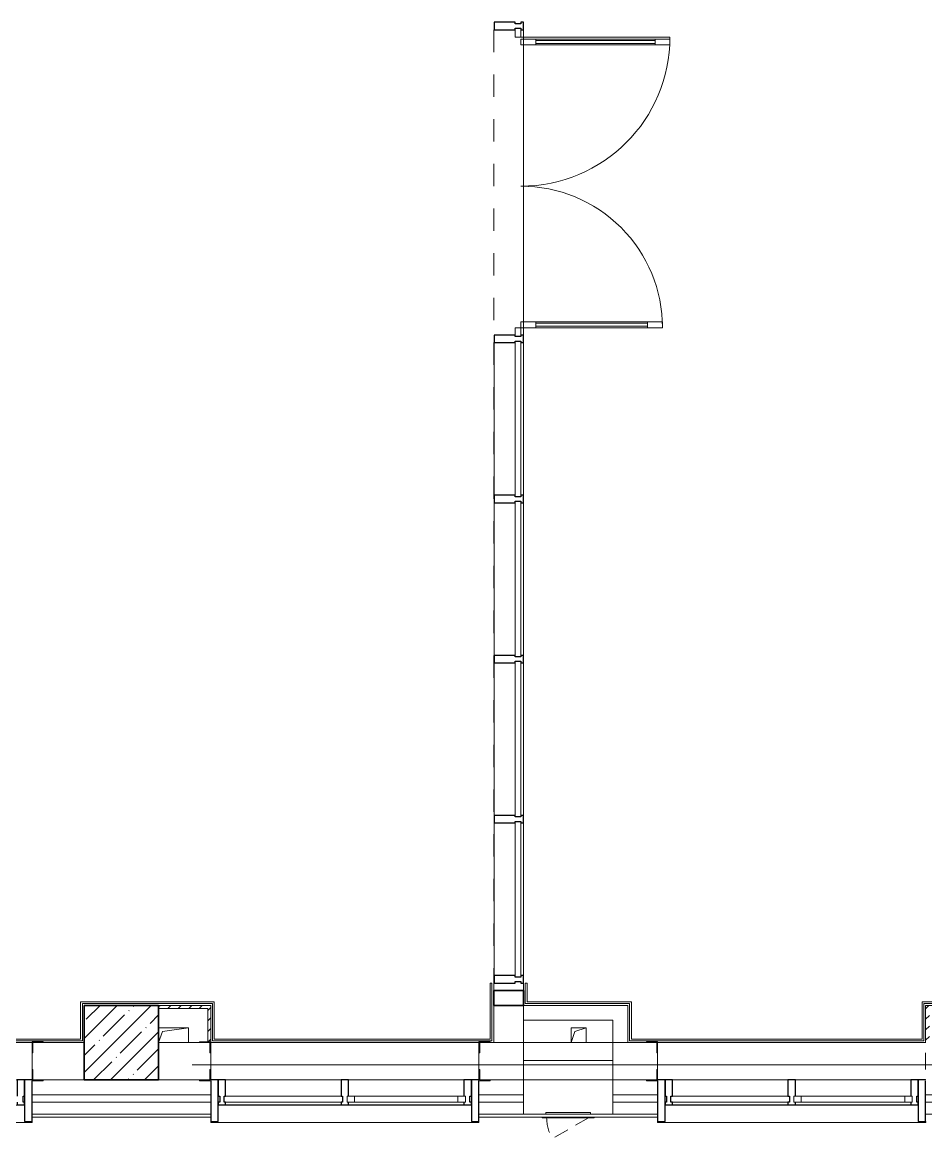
# Model space of a CAD drawing. Header units: millimetres. Extents: x 5993 to 95364, y 94667 to 143522.
# Drawn here: x 45400 to 45894, y 113910 to 114520 of the extents above; entities that cross this region are included whole.
import ezdxf

# ---------------------------------------------------------------- set-up
doc = ezdxf.new("R2010")
doc.units = ezdxf.units.MM
for name, pattern in [('200_ШТРИХ__ш1_п0_6_', [160, 100, -60]), ('50_200_ШТРИХ_1Т_ш5_п1_п1_', [1400, 1000, -200, 0, -200]), ('Штрих короткий', [300, 150, -150])]:
    doc.linetypes.add(name, pattern=pattern)
for name, color, linetype, lineweight in [('0-2', 7, 'Continuous', 9), ('S-GRID-____-OTLN-1', 7, '50_200_ШТРИХ_1Т_ш5_п1_п1_', 9), ('Двери', 7, 'Continuous', 9), ('Импосты витража', 7, 'Continuous', 9), ('Импосты витража-1', 7, 'Continuous', 25), ('Каркас_Импост', 7, 'Continuous', 13), ('Каркас_Импост-1', 7, 'Continuous', 9), ('Несущие колонны', 7, 'Continuous', 9), ('Несущие колонны-1', 7, 'Continuous', 35), ('Обобщенные модели', 7, 'Continuous', 9), ('Общие ребра', 7, 'Continuous', 9), ('Окна', 7, 'Continuous', 9), ('Остекление-1', 7, 'Continuous', 9), ('Открывание в плане-1', 7, '200_ШТРИХ__ш1_п0_6_', 9), ('Перекрытия', 7, 'Continuous', 9), ('Перемычка-1', 7, 'Штрих короткий', 9), ('Стены', 7, 'Continuous', 9), ('Стены-1', 7, 'Continuous', 13), ('Элементы узлов', 7, 'Continuous', 9)]:
    doc.layers.add(name, color=color, linetype=linetype, lineweight=lineweight)
doc.layers.add('Штриховка разреза-4', color=7, linetype='Continuous', lineweight=5, true_color=0x0080ff)
doc.layers.add('Штриховка разреза-5', color=7, linetype='Continuous', lineweight=5, true_color=0x8000ff)

# ---------------------------------------------------------------- blocks, each defined once
blk = doc.blocks.new('BSC_Колонна _Прямоугольная - 500х500-V96-АИ2_01_План напольных покрытий и плинтусов 1го этажа _Часть 2_')
at = {"layer": 'Несущие колонны'}
h = blk.add_hatch(dxfattribs=at)
h.set_pattern_fill('FP_115', color=256, style=0, pattern_type=2)
h.set_pattern_definition([(45, (-46950, -150), (-114.04925, 114.04925), []), (45, (-46835.95, -150), (-114.04925, 114.04925), [201.613, -40.323, 3.353, -36.97])])
h.paths.add_polyline_path([(-250, -250), (250, -250), (250, 250), (-250, 250), (-250, 200.1)], flags=0)
at = {"layer": 'Несущие колонны-1'}
for p, q in [((250, 250), (-250, 250)), ((-250, 250), (-250, -250)), ((250, -250), (250, 250)), ((-250, -250), (250, -250))]:
    blk.add_line(p, q, dxfattribs=at)
blk = doc.blocks.new('Проем_Дверь_Прямоугольный - 1800х2700h_оконные проемы-25805030-АИ2_01_План напольных покрытий и плинтусов 1го этажа _Часть 2_')
at = {"layer": 'Перемычка-1'}
for p, q in [((900, 125), (-900, 125)), ((900, -125), (-900, -125))]:
    blk.add_line(p, q, dxfattribs=at)
blk = doc.blocks.new('PNS_Панель прямоугольная2 - Нр_Стекло - 40мм-26243474-АИ2_01_План напольных покрытий и плинтусов 1го этажа _Часть 2_')
at = {"layer": 'Каркас_Импост'}
for p, q in [((-397.5, 0), (-397.5, 40)), ((-397.5, 40), (-347.5, 40)), ((-347.5, 40), (-347.5, 0)), ((397.5, 40), (347.5, 40)), ((347.5, 40), (347.5, 0)), ((397.5, 0), (397.5, 40)), ((-347.5, 0), (-397.5, 0)), ((347.5, 0), (397.5, 0))]:
    blk.add_line(p, q, dxfattribs=at)
at = {"layer": 'Каркас_Импост-1'}
for p, q in [((-347.5, 40), (347.5, 40)), ((-347.5, 0), (347.5, 0))]:
    blk.add_line(p, q, dxfattribs=at)
blk = doc.blocks.new('Прямоугольный импост - Импост структурный с накладкой - 150мм-25647633-АИ2_01_План напольных покрытий и плинтусов 1го этажа _Часть 2_')
at = {"layer": 'Импосты витража-1'}
for p, q in [((-25, 0), (-25, 17)), ((-25, 17), (25, 17)), ((-15, 0), (-25, 0)), ((-15, -40), (-15, 0)), ((25, 17), (25, 0)), ((-25, -150), (-25, -40)), ((-25, -40), (-15, -40)), ((25, -40), (25, -150)), ((25, -150), (-25, -150))]:
    blk.add_line(p, q, dxfattribs=at)
blk = doc.blocks.new('Прямоугольный импост - Импост структурный с накладкой - 150мм-25647642-АИ2_01_План напольных покрытий и плинтусов 1го этажа _Часть 2_')
at = {"layer": 'Импосты витража'}
for p, q in [((93625, -100), (94400, -100)), ((93625, -267), (94400, -267))]:
    blk.add_line(p, q, dxfattribs=at)
blk = doc.blocks.new('Прямоугольный импост - Импост структурный с накладкой - 150мм-V143-АИ2_01_План напольных покрытий и плинтусов 1го этажа _Часть 2_')
at = {"layer": 'Импосты витража-1'}
for p, q in [((-25, 0), (-25, 17)), ((-25, 17), (25, 17)), ((25, 0), (15, 0)), ((15, 0), (15, -40)), ((25, 17), (25, 0)), ((-25, -150), (-25, -40)), ((15, -40), (25, -40)), ((25, -40), (25, -150)), ((25, -150), (-25, -150))]:
    blk.add_line(p, q, dxfattribs=at)
blk = doc.blocks.new('PNS_Панель прямоугольная1 - Нр_Стекло - 40мм-25259299-АИ2_01_План напольных покрытий и плинтусов 1го этажа _Часть 2_')
at = {"layer": 'Остекление-1'}
for p, q in [((-387.5, 40), (387.5, 40)), ((-397.5, 0), (397.5, 0)), ((387.5, 0), (-387.5, 0))]:
    blk.add_line(p, q, dxfattribs=at)
blk = doc.blocks.new('Прямоугольный импост - Импост структурный с накладкой - 150мм-25647644-АИ2_01_План напольных покрытий и плинтусов 1го этажа _Часть 2_')
at = {"layer": 'Импосты витража-1'}
for p, q in [((-25, 0), (-25, 17)), ((-25, 17), (25, 17)), ((-15, 0), (-25, 0)), ((-15, -40), (-15, 0)), ((25, 0), (15, 0)), ((15, 0), (15, -40)), ((25, 17), (25, 0)), ((-25, -150), (-25, -40)), ((-25, -40), (-15, -40)), ((15, -40), (25, -40)), ((25, -40), (25, -150)), ((25, -150), (-25, -150))]:
    blk.add_line(p, q, dxfattribs=at)
blk = doc.blocks.new('Прямоугольный импост - Откос НВФ_50х280 мм-25993834-АИ2_01_План напольных покрытий и плинтусов 1го этажа _Часть 2_')
at = {"layer": 'Импосты витража-1'}
for p, q in [((-50, 130), (0, 130)), ((-50, -150), (-50, 130)), ((0, 130), (0, -144)), ((0, -150), (-50, -150))]:
    blk.add_line(p, q, dxfattribs=at)
blk = doc.blocks.new('Прямоугольный импост - Откос НВФ_50х280 мм-25993838-АИ2_01_План напольных покрытий и плинтусов 1го этажа _Часть 2_')
at = {"layer": 'Импосты витража-1'}
for p, q in [((0, 130), (-50, 130)), ((-50, 130), (-50, -150)), ((0, -144), (0, 130)), ((-50, -150), (0, -150))]:
    blk.add_line(p, q, dxfattribs=at)
blk = doc.blocks.new('Фахверк_СКБ_Уголок - 250_2700-27497298-АИ2_01_План напольных покрытий и плинтусов 1го этажа _Часть 2_')
at = {"layer": 'Обобщенные модели'}
for p, q in [((200, 181), (125, 181)), ((125, 181), (125, 106)), ((131, 106), (131, 175)), ((131, 175), (200, 175)), ((200, 175), (200, 181)), ((125, 106), (131, 106)), ((131, -6), (125, -6)), ((125, -6), (125, -81)), ((131, -75), (131, -6)), ((125, -81), (200, -81)), ((200, -75), (131, -75)), ((200, -81), (200, -75))]:
    blk.add_line(p, q, dxfattribs=at)
blk = doc.blocks.new('Дверь_Витражная_СКБ_2Ст2 - ДВН_ДАО_Выход-27108098-АИ2_01_План напольных покрытий и плинтусов 1го этажа _Часть 2_')
at = {"layer": 'Двери'}
for p, q in [((-975, -950), (-975, 0)), ((975, -1000), (975, 0))]:
    blk.add_line(p, q, dxfattribs=at)
for centre, radius, start, end in [((-975, 0), 950, 270, 0), ((975, 0), 1000, 180, 270)]:
    blk.add_arc(centre, radius, start, end, dxfattribs=at)
at = {"layer": 'Элементы узлов'}
for p, q in [((-1025, 40), (-975, 40)), ((-975, 40), (-1025, 40)), ((-975, 0), (-1025, 0)), ((-1025, 0), (-975, 0)), ((-975, 40), (-975, 0)), ((-975, 0), (-975, 40)), ((-935, 0), (-975, 0)), ((-975, -950), (-975, 0)), ((-935, 0), (-975, 0)), ((-975, 0), (-975, -950)), ((-935, -950), (-935, 0)), ((-935, -950), (-935, 0)), ((923, 0), (963, 0)), ((923, -1000), (923, 0)), ((923, 0), (923, -1000)), ((963, 0), (923, 0)), ((963, -1000), (963, 0)), ((963, -1000), (963, 0)), ((1025, 40), (975, 40)), ((975, 40), (975, 0)), ((1025, 40), (975, 40)), ((975, 40), (975, 0)), ((975, 0), (1025, 0)), ((975, 0), (1025, 0)), ((-975, -100), (-935, -100)), ((-965, -850), (-965, -100)), ((-945, -850), (-945, -100)), ((963, -100), (923, -100)), ((933, -900), (933, -100)), ((953, -900), (953, -100)), ((-975, -850), (-935, -850)), ((-975, -950), (-935, -950)), ((-975, -950), (-935, -950)), ((963, -900), (923, -900)), ((963, -1000), (923, -1000)), ((923, -1000), (963, -1000))]:
    blk.add_line(p, q, dxfattribs=at)
blk = doc.blocks.new('Прямоугольный импост - Импост структурный с накладкой - 180мм-26944773-АИ2_01_План напольных покрытий и плинтусов 1го этажа _Часть 2_')
at = {"layer": 'Импосты витража-1'}
for p, q in [((-25, 0), (-25, 17)), ((-25, 17), (25, 17)), ((-15, 0), (-25, 0)), ((-15, -40), (-15, 0)), ((25, 0), (15, 0)), ((15, 0), (15, -40)), ((25, 17), (25, 0)), ((-25, -180), (-25, -40)), ((-25, -40), (-15, -40)), ((15, -40), (25, -40)), ((25, -40), (25, -180)), ((25, -180), (-25, -180))]:
    blk.add_line(p, q, dxfattribs=at)
blk = doc.blocks.new('Прямоугольный импост - Импост структурный с накладкой - 180мм-26944798-АИ2_01_План напольных покрытий и плинтусов 1го этажа _Часть 2_')
at = {"layer": 'Импосты витража-1'}
for p, q in [((-25, 0), (-25, 17)), ((-25, 17), (25, 17)), ((-15, 0), (-25, 0)), ((-15, -40), (-15, 0)), ((25, 0), (15, 0)), ((15, 0), (15, -40)), ((25, 17), (25, 0)), ((-25, -180), (-25, -40)), ((-25, -40), (-15, -40)), ((15, -40), (25, -40)), ((25, -40), (25, -180)), ((25, -180), (-25, -180))]:
    blk.add_line(p, q, dxfattribs=at)
blk = doc.blocks.new('PNS_Панель прямоугольная2 - Нр_Стекло - 40мм-35301215-АИ2_01_План напольных покрытий и плинтусов 1го этажа _Часть 2_')
at = {"layer": 'Остекление-1'}
for p, q in [((-512.5, 40), (512.5, 40)), ((-522.5, 0), (522.5, 0)), ((512.5, 0), (-512.5, 0))]:
    blk.add_line(p, q, dxfattribs=at)
blk = doc.blocks.new('Прямоугольный импост - Импост структурный с накладкой - 180мм-30231452-АИ2_01_План напольных покрытий и плинтусов 1го этажа _Часть 2_')
at = {"layer": 'Импосты витража'}
for p, q in [((49453, 2700), (49453, 1675)), ((49650, 2700), (49650, 1675))]:
    blk.add_line(p, q, dxfattribs=at)
blk = doc.blocks.new('Прямоугольный импост - Импост структурный с накладкой - 180мм-26943387-АИ2_01_План напольных покрытий и плинтусов 1го этажа _Часть 2_')
at = {"layer": 'Импосты витража-1'}
for p, q in [((-25, 0), (-25, 17)), ((-25, 17), (25, 17)), ((-15, 0), (-25, 0)), ((-15, -40), (-15, 0)), ((25, 0), (15, 0)), ((15, 0), (15, -40)), ((25, 17), (25, 0)), ((-25, -180), (-25, -40)), ((-25, -40), (-15, -40)), ((15, -40), (25, -40)), ((25, -40), (25, -180)), ((25, -180), (-25, -180))]:
    blk.add_line(p, q, dxfattribs=at)
blk = doc.blocks.new('AR_Отверстие прямоугольное _в плите_ - AR_Отверстие прямоугольное _в плите_-30459868-АИ2_01_План напольных покрытий и плинтусов 1го этажа _Часть 2_')
at = {"layer": 'Обобщенные модели'}
for p, q in [((50, 50), (-50, 50)), ((-50, 50), (-50, -50)), ((-50, -50), (-25, 25)), ((-25, 25), (50, 50)), ((50, -50), (50, 50))]:
    blk.add_line(p, q, dxfattribs=at)
blk = doc.blocks.new('AR_Отверстие прямоугольное _в плите_ - AR_Отверстие прямоугольное _в плите_-V211-АИ2_01_План напольных покрытий и плинтусов 1го этажа _Часть 2_')
at = {"layer": 'Обобщенные модели'}
for p, q in [((100, 50), (-100, 50)), ((-100, -50), (-75, 25)), ((-75, 25), (100, 50)), ((100, -50), (100, 50))]:
    blk.add_line(p, q, dxfattribs=at)
blk = doc.blocks.new('DOR_Люк-Решетка_Прямоугольный - Люк_300х400h ПЛК_цоколь-V240-АИ2_01_План напольных покрытий и плинтусов 1го этажа _Часть 2_')
at = {"layer": 'Каркас_Импост-1'}
for p, q in [((-175, 10), (-175, 15)), ((175, 15), (-175, 15)), ((175, 15), (175, 10)), ((-150, -20), (-150, -10)), ((150, -20), (-150, -20)), ((150, -10), (150, -20))]:
    blk.add_line(p, q, dxfattribs=at)
at = {"layer": 'Открывание в плане-1'}
blk.add_line((-136.3, 15), (106.1, 155), dxfattribs=at)
blk.add_arc((-145, 10), 290, 0.99289, 30, dxfattribs=at)
blk = doc.blocks.new('Отлив_СКБ - Отлив витража_120_НВФ-31885687-АИ2_01_План напольных покрытий и плинтусов 1го этажа _Часть 2_')
at = {"layer": 'Окна'}
for p, q in [((1750, -2), (50, -2)), ((0, -120), (0, -113)), ((0, -120), (1800, -120)), ((1800, -113), (1800, -120))]:
    blk.add_line(p, q, dxfattribs=at)
blk = doc.blocks.new('BSC_Колонна _Прямоугольная1 - 200х100 _металл_-35572301-АИ2_01_План напольных покрытий и плинтусов 1го этажа _Часть 2_')
at = {"layer": 'Несущие колонны-1'}
for p, q in [((100, 50), (-100, 50)), ((-100, 50), (-100, -50)), ((100, -50), (100, 50)), ((-100, -50), (100, -50))]:
    blk.add_line(p, q, dxfattribs=at)
blk = doc.blocks.new('Проем_Дверь_Прямоугольный - 6550х2800h_витражные проемы-35301006-АИ2_01_План напольных покрытий и плинтусов 1го этажа _Часть 2_')
at = {"layer": 'Перемычка-1'}
for p, q in [((3275, 100), (-3275, 100)), ((3275, -100), (-3275, -100))]:
    blk.add_line(p, q, dxfattribs=at)

msp = doc.modelspace()

# ---------------------------------------------------------------- linework, layer by layer
at = {"layer": 'S-GRID-____-OTLN-1', "color": 251, "ltscale": 0.6, "true_color": 0x636466}
msp.add_line((50293.31, 113950.37), (41443.97, 113950.37), dxfattribs=at)
at = {"layer": 'Общие ребра'}
for p, q in [((45722.79, 113962.58), (45730.93, 113962.58)), ((45411.46, 113942.23), (45433.84, 113942.23)), ((45433.84, 113942.23), (45411.46, 113942.23)), ((45474.54, 113942.23), (45496.92, 113942.23)), ((45496.92, 113942.23), (45474.54, 113942.23)), ((45655.64, 113942.23), (45673.96, 113942.23)), ((45673.96, 113942.23), (45655.64, 113942.23)), ((45722.79, 113942.23), (45741.11, 113942.23)), ((45741.11, 113942.23), (45722.79, 113942.23)), ((45503.03, 113934.09), (45405.35, 113934.09)), ((45503.03, 113930.02), (45405.35, 113930.02)), ((45673.96, 113934.09), (45649.54, 113934.09)), ((45673.96, 113930.02), (45649.54, 113930.02)), ((45747.21, 113934.09), (45722.79, 113934.09)), ((45747.21, 113930.02), (45722.79, 113930.02)), ((45991.4, 113934.09), (45893.72, 113934.09)), ((45991.4, 113930.02), (45893.72, 113930.02))]:
    msp.add_line(p, q, dxfattribs=at)
at = {"layer": 'Перекрытия'}
for p, q in [((45673.96, 114349.21), (45673.96, 114516.07)), ((45673.96, 113991.07), (45673.96, 113995.14))]:
    msp.add_line(p, q, dxfattribs=at)
at = {"layer": 'Стены'}
for p, q in [((45655.72, 113964.54), (45655.72, 113995.14)), ((45656.7, 113995.14), (45655.72, 113995.14)), ((45656.7, 113995.14), (45656.7, 113963.56)), ((45674.93, 113983.91), (45674.93, 113995.14)), ((45674.93, 113995.14), (45675.91, 113995.14)), ((45675.91, 113995.14), (45675.91, 113984.88)), ((45431.89, 113964.54), (45431.89, 113984.88)), ((45431.89, 113984.88), (45504.98, 113984.88)), ((45432.86, 113983.91), (45432.86, 113963.56)), ((45504, 113983.91), (45432.86, 113983.91)), ((45504, 113963.56), (45504, 113983.91)), ((45504.98, 113984.88), (45504.98, 113964.54)), ((45731.91, 113983.91), (45674.93, 113983.91)), ((45675.91, 113984.88), (45732.89, 113984.88)), ((45731.91, 113963.56), (45731.91, 113983.91)), ((45732.89, 113984.88), (45732.89, 113964.54)), ((45891.77, 113984.88), (45964.86, 113984.88)), ((45891.77, 113964.54), (45891.77, 113984.88)), ((45963.89, 113983.91), (45892.75, 113983.91)), ((45892.75, 113983.91), (45892.75, 113963.56)), ((45258.84, 113962.58), (45405.35, 113962.58)), ((45432.86, 113963.56), (45259.82, 113963.56)), ((45260.79, 113964.54), (45431.89, 113964.54)), ((45503.03, 113962.58), (45649.54, 113962.58)), ((45656.7, 113963.56), (45504, 113963.56)), ((45504.98, 113964.54), (45655.72, 113964.54)), ((45892.75, 113963.56), (45731.91, 113963.56)), ((45732.89, 113964.54), (45891.77, 113964.54)), ((45747.21, 113962.58), (45893.72, 113962.58)), ((45722.79, 113942.23), (45673.96, 113942.23)), ((45673.96, 113942.23), (45722.79, 113942.23))]:
    msp.add_line(p, q, dxfattribs=at)
at = {"layer": 'Стены-1'}
for p, q in [((45503.03, 113982.93), (45474.54, 113982.93)), ((45474.54, 113981.3), (45501.4, 113981.3)), ((45501.4, 113981.3), (45501.4, 113963.07)), ((45503.03, 113963.07), (45503.03, 113982.93)), ((45657.68, 113982.93), (45657.68, 113962.58)), ((45673.96, 113962.58), (45673.96, 113982.93)), ((45730.93, 113982.93), (45673.96, 113982.93)), ((45673.96, 113982.93), (45673.96, 113974.79)), ((45730.93, 113974.79), (45730.93, 113982.93)), ((45893.72, 113982.93), (45893.72, 113963.07)), ((45922.21, 113982.93), (45893.72, 113982.93)), ((45673.96, 113974.79), (45722.79, 113974.79)), ((45722.79, 113974.79), (45722.79, 113962.58)), ((45730.93, 113962.58), (45730.93, 113974.79)), ((45433.84, 113962.58), (45411.46, 113962.58)), ((45496.92, 113962.58), (45474.54, 113962.58)), ((45673.96, 113962.58), (45655.64, 113962.58)), ((45657.68, 113962.58), (45673.96, 113962.58)), ((45673.96, 113942.23), (45673.96, 113962.58)), ((45722.79, 113962.58), (45673.96, 113962.58)), ((45673.96, 113962.58), (45673.96, 113952.82)), ((45722.79, 113962.58), (45722.79, 113942.23)), ((45722.79, 113952.82), (45722.79, 113962.58)), ((45741.11, 113962.58), (45730.93, 113962.58)), ((45405.35, 113956.97), (45405.35, 113947.85)), ((45503.03, 113947.85), (45503.03, 113956.97)), ((45649.54, 113956.97), (45649.54, 113947.85)), ((45747.21, 113947.85), (45747.21, 113956.97)), ((45893.72, 113956.97), (45893.72, 113947.85)), ((45673.96, 113952.82), (45722.79, 113952.82)), ((45405.35, 113941.75), (45405.35, 113923.51)), ((45503.03, 113923.51), (45503.03, 113941.75)), ((45649.54, 113941.75), (45649.54, 113923.51)), ((45673.96, 113923.51), (45673.96, 113942.23)), ((45722.79, 113942.23), (45722.79, 113923.51)), ((45747.21, 113923.51), (45747.21, 113941.75)), ((45893.72, 113941.75), (45893.72, 113923.51)), ((45405.35, 113923.51), (45503.03, 113923.51)), ((45503.03, 113923.51), (45405.43, 113923.51)), ((45405.43, 113923.51), (45405.43, 113921.88)), ((45503.03, 113921.88), (45503.03, 113923.51)), ((45747.29, 113923.51), (45649.54, 113923.51)), ((45649.54, 113923.51), (45649.54, 113921.88)), ((45649.54, 113923.51), (45673.96, 113923.51)), ((45722.79, 113923.51), (45747.21, 113923.51)), ((45747.29, 113921.88), (45747.29, 113923.51)), ((45893.72, 113923.51), (45991.4, 113923.51)), ((45405.43, 113921.88), (45503.03, 113921.88)), ((45649.54, 113921.88), (45747.29, 113921.88))]:
    msp.add_line(p, q, dxfattribs=at)
at = {"layer": 'Штриховка разреза-4'}
for p, q in [((45474.54, 113982.08), (45475.39, 113982.93)), ((45479.52, 113981.3), (45481.15, 113982.93)), ((45485.27, 113981.3), (45486.9, 113982.93)), ((45491.03, 113981.3), (45492.66, 113982.93)), ((45496.78, 113981.3), (45498.41, 113982.93)), ((45501.4, 113980.16), (45503.03, 113981.79)), ((45501.4, 113974.41), (45503.03, 113976.03)), ((45501.4, 113968.65), (45503.03, 113970.28)), ((45501.57, 113963.07), (45503.03, 113964.52))]:
    msp.add_line(p, q, dxfattribs=at)
at = {"layer": 'Штриховка разреза-5'}
for p, q in [((45893.72, 113981.11), (45895.54, 113982.93)), ((45893.72, 113975.36), (45895.76, 113977.39)), ((45893.72, 113969.6), (45895.76, 113971.64)), ((45893.72, 113963.85), (45895.76, 113965.88))]:
    msp.add_line(p, q, dxfattribs=at)

# ---------------------------------------------------------------- block references
at = {"layer": '0-2', "xscale": 0.08139549610658335, "yscale": 0.08139549610658335, "zscale": 0.08139549610658335}
for name, p, rotation in [('Проем_Дверь_Прямоугольный - 6550х2800h_витражные проемы-35301006-АИ2_01_План напольных покрытий и плинтусов 1го этажа _Часть 2_', (45665.82, 114257.64), 269.9999999999999), ('Дверь_Витражная_СКБ_2Ст2 - ДВН_ДАО_Выход-27108098-АИ2_01_План напольных покрытий и плинтусов 1го этажа _Часть 2_', (45672.57, 114432.64), 89.99999999999918), ('PNS_Панель прямоугольная2 - Нр_Стекло - 40мм-35301215-АИ2_01_План напольных покрытий и плинтусов 1го этажа _Часть 2_', (45672.57, 114303.43), 89.99999999999918), ('PNS_Панель прямоугольная2 - Нр_Стекло - 40мм-35301215-АИ2_01_План напольных покрытий и плинтусов 1го этажа _Часть 2_', (45672.57, 114215.93), 89.99999999999918), ('PNS_Панель прямоугольная2 - Нр_Стекло - 40мм-35301215-АИ2_01_План напольных покрытий и плинтусов 1го этажа _Часть 2_', (45672.57, 114128.43), 89.99999999999918), ('PNS_Панель прямоугольная2 - Нр_Стекло - 40мм-35301215-АИ2_01_План напольных покрытий и плинтусов 1го этажа _Часть 2_', (45672.57, 114040.93), 89.99999999999918), ('BSC_Колонна _Прямоугольная1 - 200х100 _металл_-35572301-АИ2_01_План напольных покрытий и плинтусов 1го этажа _Часть 2_', (45665.82, 113987), 180), ('Фахверк_СКБ_Уголок - 250_2700-27497298-АИ2_01_План напольных покрытий и плинтусов 1го этажа _Часть 2_', (45513.2, 113956.48), 180), ('Фахверк_СКБ_Уголок - 250_2700-27497298-АИ2_01_План напольных покрытий и плинтусов 1го этажа _Часть 2_', (45757.39, 113956.48), 180), ('Прямоугольный импост - Откос НВФ_50х280 мм-25993838-АИ2_01_План напольных покрытий и плинтусов 1го этажа _Часть 2_', (45503.03, 113930.02), 180), ('Прямоугольный импост - Откос НВФ_50х280 мм-25993838-АИ2_01_План напольных покрытий и плинтусов 1го этажа _Часть 2_', (45747.21, 113930.02), 180), ('DOR_Люк-Решетка_Прямоугольный - Люк_300х400h ПЛК_цоколь-V240-АИ2_01_План напольных покрытий и плинтусов 1го этажа _Часть 2_', (45698.38, 113922.7), 180)]:
    msp.add_blockref(name, p, dxfattribs=dict(at, rotation=rotation))
at = {"layer": '0-2', "extrusion": (0, 0, -1), "xscale": 0.08139549610658335, "yscale": 0.08139549610658335, "zscale": 0.08139549610658335}
for name, p, rotation in [('Прямоугольный импост - Импост структурный с накладкой - 180мм-26944773-АИ2_01_План напольных покрытий и плинтусов 1го этажа _Часть 2_', (-45672.57, 114518.11), 90.00000000000084), ('Прямоугольный импост - Импост структурный с накладкой - 180мм-26944798-АИ2_01_План напольных покрытий и плинтусов 1го этажа _Часть 2_', (-45672.57, 114347.18), 90.00000000000084), ('Прямоугольный импост - Импост структурный с накладкой - 180мм-26943387-АИ2_01_План напольных покрытий и плинтусов 1го этажа _Часть 2_', (-45672.57, 114259.68), 90.00000000000084), ('Прямоугольный импост - Импост структурный с накладкой - 180мм-26943387-АИ2_01_План напольных покрытий и плинтусов 1го этажа _Часть 2_', (-45672.57, 114172.18), 90.00000000000084), ('Прямоугольный импост - Импост структурный с накладкой - 180мм-26943387-АИ2_01_План напольных покрытий и плинтусов 1го этажа _Часть 2_', (-45672.57, 114084.68), 90.00000000000084), ('Прямоугольный импост - Импост структурный с накладкой - 180мм-26943387-АИ2_01_План напольных покрытий и плинтусов 1го этажа _Часть 2_', (-45672.57, 113997.18), 90.00000000000084), ('Прямоугольный импост - Импост структурный с накладкой - 150мм-V143-АИ2_01_План напольных покрытий и плинтусов 1го этажа _Часть 2_', (-45399.25, 113930.02), 180), ('Прямоугольный импост - Откос НВФ_50х280 мм-25993834-АИ2_01_План напольных покрытий и плинтусов 1го этажа _Часть 2_', (-45405.35, 113930.02), 180), ('Прямоугольный импост - Импост структурный с накладкой - 150мм-25647644-АИ2_01_План напольных покрытий и плинтусов 1го этажа _Часть 2_', (-45509.13, 113930.02), 180), ('Прямоугольный импост - Импост структурный с накладкой - 150мм-25647633-АИ2_01_План напольных покрытий и плинтусов 1го этажа _Часть 2_', (-45576.28, 113930.02), 180), ('Прямоугольный импост - Импост структурный с накладкой - 150мм-V143-АИ2_01_План напольных покрытий и плинтусов 1го этажа _Часть 2_', (-45643.43, 113930.02), 180), ('Прямоугольный импост - Откос НВФ_50х280 мм-25993834-АИ2_01_План напольных покрытий и плинтусов 1го этажа _Часть 2_', (-45649.54, 113930.02), 180), ('Прямоугольный импост - Импост структурный с накладкой - 150мм-25647644-АИ2_01_План напольных покрытий и плинтусов 1го этажа _Часть 2_', (-45753.32, 113930.02), 180), ('Прямоугольный импост - Импост структурный с накладкой - 150мм-25647633-АИ2_01_План напольных покрытий и плинтусов 1го этажа _Часть 2_', (-45820.47, 113930.02), 180), ('Прямоугольный импост - Импост структурный с накладкой - 150мм-V143-АИ2_01_План напольных покрытий и плинтусов 1го этажа _Часть 2_', (-45887.62, 113930.02), 180), ('Прямоугольный импост - Откос НВФ_50х280 мм-25993834-АИ2_01_План напольных покрытий и плинтусов 1го этажа _Часть 2_', (-45893.72, 113930.02), 180)]:
    msp.add_blockref(name, p, dxfattribs=dict(at, rotation=rotation))
at = {"layer": '0-2', "xscale": 0.08139549610658335, "yscale": 0.08139549610658335, "zscale": 0.08139549610658335}
for name, p in [('Прямоугольный импост - Импост структурный с накладкой - 180мм-30231452-АИ2_01_План напольных покрытий и плинтусов 1го этажа _Часть 2_', (41632.67, 114125.37)), ('Прямоугольный импост - Импост структурный с накладкой - 180мм-30231452-АИ2_01_План напольных покрытий и плинтусов 1го этажа _Часть 2_', (41632.67, 114037.87)), ('Прямоугольный импост - Импост структурный с накладкой - 180мм-30231452-АИ2_01_План напольных покрытий и плинтусов 1го этажа _Часть 2_', (41632.67, 113950.37)), ('Прямоугольный импост - Импост структурный с накладкой - 180мм-30231452-АИ2_01_План напольных покрытий и плинтусов 1го этажа _Часть 2_', (41632.67, 113862.87)), ('BSC_Колонна _Прямоугольная - 500х500-V96-АИ2_01_План напольных покрытий и плинтусов 1го этажа _Часть 2_', (45454.19, 113962.58)), ('AR_Отверстие прямоугольное _в плите_ - AR_Отверстие прямоугольное _в плите_-V211-АИ2_01_План напольных покрытий и плинтусов 1го этажа _Часть 2_', (45482.68, 113966.65)), ('AR_Отверстие прямоугольное _в плите_ - AR_Отверстие прямоугольное _в плите_-30459868-АИ2_01_План напольных покрытий и плинтусов 1го этажа _Часть 2_', (45704.07, 113966.65)), ('Проем_Дверь_Прямоугольный - 1800х2700h_оконные проемы-25805030-АИ2_01_План напольных покрытий и плинтусов 1го этажа _Часть 2_', (45332.1, 113952.41)), ('Фахверк_СКБ_Уголок - 250_2700-27497298-АИ2_01_План напольных покрытий и плинтусов 1го этажа _Часть 2_', (45395.18, 113948.34)), ('Проем_Дверь_Прямоугольный - 1800х2700h_оконные проемы-25805030-АИ2_01_План напольных покрытий и плинтусов 1го этажа _Часть 2_', (45576.28, 113952.41)), ('Фахверк_СКБ_Уголок - 250_2700-27497298-АИ2_01_План напольных покрытий и плинтусов 1го этажа _Часть 2_', (45639.36, 113948.34)), ('Проем_Дверь_Прямоугольный - 1800х2700h_оконные проемы-25805030-АИ2_01_План напольных покрытий и плинтусов 1го этажа _Часть 2_', (45820.47, 113952.41)), ('Прямоугольный импост - Импост структурный с накладкой - 150мм-25647642-АИ2_01_План напольных покрытий и плинтусов 1го этажа _Часть 2_', (37890.51, 113950.37)), ('Прямоугольный импост - Импост структурный с накладкой - 150мм-25647642-АИ2_01_План напольных покрытий и плинтусов 1го этажа _Часть 2_', (37957.66, 113950.37)), ('Прямоугольный импост - Импост структурный с накладкой - 150мм-25647642-АИ2_01_План напольных покрытий и плинтусов 1го этажа _Часть 2_', (38134.7, 113950.37)), ('Прямоугольный импост - Импост структурный с накладкой - 150мм-25647642-АИ2_01_План напольных покрытий и плинтусов 1го этажа _Часть 2_', (38201.85, 113950.37)), ('PNS_Панель прямоугольная1 - Нр_Стекло - 40мм-25259299-АИ2_01_План напольных покрытий и плинтусов 1го этажа _Часть 2_', (45542.71, 113930.02)), ('PNS_Панель прямоугольная2 - Нр_Стекло - 40мм-26243474-АИ2_01_План напольных покрытий и плинтусов 1го этажа _Часть 2_', (45609.86, 113930.02)), ('PNS_Панель прямоугольная1 - Нр_Стекло - 40мм-25259299-АИ2_01_План напольных покрытий и плинтусов 1го этажа _Часть 2_', (45786.89, 113930.02)), ('PNS_Панель прямоугольная2 - Нр_Стекло - 40мм-26243474-АИ2_01_План напольных покрытий и плинтусов 1го этажа _Часть 2_', (45854.04, 113930.02)), ('Отлив_СКБ - Отлив витража_120_НВФ-31885687-АИ2_01_План напольных покрытий и плинтусов 1го этажа _Часть 2_', (45258.84, 113928.64)), ('Отлив_СКБ - Отлив витража_120_НВФ-31885687-АИ2_01_План напольных покрытий и плинтусов 1го этажа _Часть 2_', (45503.03, 113928.64)), ('Отлив_СКБ - Отлив витража_120_НВФ-31885687-АИ2_01_План напольных покрытий и плинтусов 1го этажа _Часть 2_', (45747.21, 113928.64))]:
    msp.add_blockref(name, p, dxfattribs=at)

doc.saveas('drawing.dxf')
